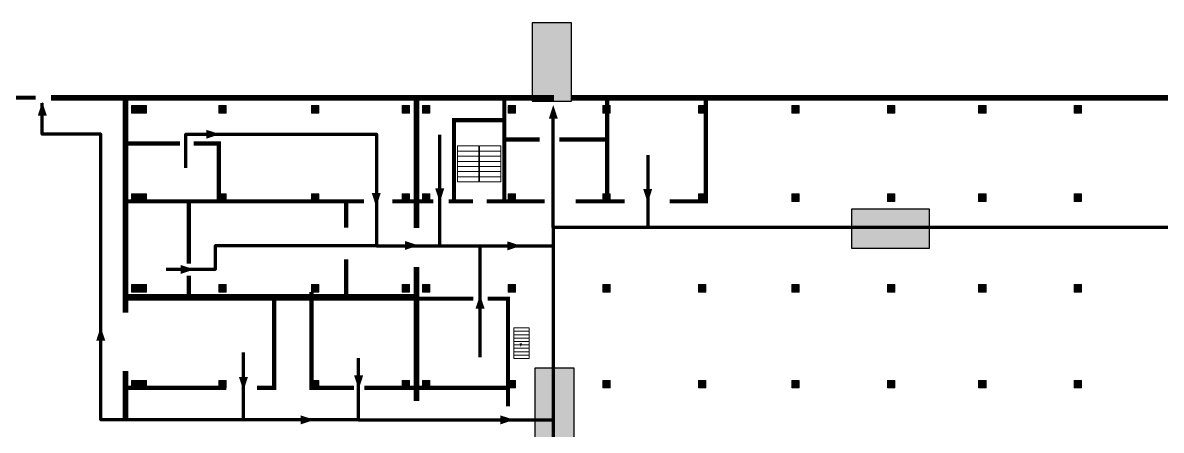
# Model space of a CAD drawing. Header units: millimetres. Extents: x 13810 to 67229, y 12374 to 21950.
# Drawn here: x 27408 to 27633.4, y 14703.8 to 14784.5 of the extents above; entities that cross this region are included whole.
import ezdxf

# ---------------------------------------------------------------- set-up
doc = ezdxf.new("R2010")
doc.units = ezdxf.units.MM
doc.layers.add('План_Штампы', color=7, linetype='Continuous')

# ---------------------------------------------------------------- blocks, each defined once
blk = doc.blocks.new('A$C32E8229D')
at = {"true_color": 0xffffff}
blk.add_hatch(color=7, dxfattribs=at).paths.add_polyline_path([(0, 0), (0, -8), (16, -8), (16, 0)])
h = blk.add_hatch(color=126)
h.paths.add_polyline_path([(0.2, -0.2), (15.8, -0.2), (15.8, -7.8), (0.2, -7.8)])
h.paths.add_polyline_path([(13.49, -2.05), (12.08, -2.05), (11.37, -2.63, 0.162397), (11.29, -2.84), (11.29, -3.63), (10.35, -3.63), (10.35, -4.05), (11.68, -4.05), (11.68, -3.48), (12.26, -4.28), (11.29, -5.1), (11.29, -6.78), (11.85, -6.78), (11.85, -5.44), (12.8, -4.64), (12.8, -5.94), (14.46, -5.94), (14.46, -5.39), (13.45, -5.39), (13.45, -3.97), (12.46, -2.59), (13.15, -2.59), (13.69, -3.34), (14.18, -3)], flags=16)
h.paths.add_polyline_path([(10.74, -1.82, 1), (11.8, -1.82, 1)], flags=16)
h.paths.add_polyline_path([(9.39, -3.59), (5.99, -3.59), (6.56, -3.03), (5.91, -3.03), (5.1, -3.83), (5.91, -4.64), (6.56, -4.64), (5.99, -4.09), (9.39, -4.09)], flags=16)
h.paths.add_polyline_path([(4.29, -1.08), (1.72, -1.08), (1.72, -6.6), (4.29, -6.6)], flags=16)
at = {"color": 126}
blk.add_lwpolyline([(16, -8), (0, -8), (0, 0), (16, 0)], close=True, dxfattribs=at)
blk = doc.blocks.new('A$C7B4425F7')
at = {"true_color": 0xffffff}
blk.add_hatch(color=7, dxfattribs=at).paths.add_polyline_path([(0, 0), (-16, 0), (-16, -8), (0, -8)])
h = blk.add_hatch(color=126)
h.paths.add_polyline_path([(-0.2, -0.2), (-15.8, -0.2), (-15.8, -7.8), (-0.2, -7.8)])
h.paths.add_polyline_path([(-11.76, -2.03), (-11.76, -3.66), (-11.17, -3.66, -0.568275), (-11.17, -6.18), (-12.58, -6.18), (-12.58, -2.03)], flags=16)
h.paths.add_polyline_path([(-13.33, -4.12, -0.495768), (-13.59, -6.18), (-15.03, -6.18), (-15.03, -2.03), (-13.59, -2.03, -0.487973)], flags=16)
h.paths.add_polyline_path([(-10.25, -2.03), (-9.48, -2.03), (-9.48, -6.18), (-10.25, -6.18)], flags=16)
h.paths.add_polyline_path([(-13.84, -3.69), (-14.24, -3.69), (-14.24, -3.03), (-13.9, -3.03, -0.692621)], flags=0)
h.paths.add_polyline_path([(-9.15, -2.03), (-8.4, -2.03), (-8.04, -3.07), (-7.68, -2.03), (-6.93, -2.03), (-7.64, -4.1), (-6.93, -6.18), (-7.68, -6.18), (-8.04, -5.14), (-8.4, -6.18), (-9.15, -6.18), (-8.44, -4.1)], flags=16)
h.paths.add_polyline_path([(-11.76, -4.46), (-11.42, -4.46, -0.692621), (-11.36, -5.12), (-11.76, -5.12)], flags=0)
h.paths.add_polyline_path([(-13.9, -5.2), (-14.24, -5.2), (-14.24, -4.55), (-13.84, -4.55, -0.708038)], flags=0)
edge = h.paths.add_edge_path(flags=16)
edge.add_ellipse((-5.51, -4.08), major_axis=(0, 2.05), ratio=0.586184, start_angle=0, end_angle=360)
edge = h.paths.add_edge_path(flags=0)
edge.add_ellipse((-5.51, -4.08), major_axis=(0, 1.14), ratio=0.454828, start_angle=0, end_angle=360)
h.paths.add_polyline_path([(-4.13, -4.96, 0.377264), (-3.48, -4.52, 0.0555), (-3.16, -2.03), (-1.66, -2.03), (-1.66, -4.96), (-0.96, -4.96), (-0.96, -7.01), (-1.75, -7.01), (-1.75, -6.18), (-3.3, -6.18), (-3.3, -7.02), (-4.13, -7.02)], flags=16)
h.paths.add_polyline_path([(-2.73, -2.91), (-2.28, -2.91), (-2.28, -4.96), (-3.05, -4.96, 0.079136)], flags=0)
at = {"color": 126}
blk.add_lwpolyline([(-16, -8), (0, -8), (0, 0), (-16, 0)], close=True, dxfattribs=at)

msp = doc.modelspace()

# ---------------------------------------------------------------- hatches: boundary and pattern name
at = {"lineweight": 0}
h = msp.add_hatch(color=256, dxfattribs=at)
h.dxf.hatch_style = 1
h.paths.add_polyline_path([(27429.52, 14768.09), (27429.52, 14766.6), (27431, 14766.6), (27431, 14768.09)])
h = msp.add_hatch(color=256, dxfattribs=at)
h.dxf.hatch_style = 1
h.paths.add_polyline_path([(27431, 14768.09), (27431, 14766.6), (27432.48, 14766.6), (27432.48, 14768.09)])
h = msp.add_hatch(color=256, dxfattribs=at)
h.dxf.hatch_style = 1
h.paths.add_polyline_path([(27446.82, 14768.09), (27446.82, 14766.6), (27448.29, 14766.6), (27448.29, 14768.09)])
h = msp.add_hatch(color=256, dxfattribs=at)
h.dxf.hatch_style = 1
h.paths.add_polyline_path([(27465.18, 14768.09), (27465.18, 14766.6), (27466.66, 14766.6), (27466.66, 14768.09)])
h = msp.add_hatch(color=256, dxfattribs=at)
h.dxf.hatch_style = 1
h.paths.add_polyline_path([(27483.1, 14768.09), (27483.1, 14766.6), (27484.57, 14766.6), (27484.57, 14768.09)])
h = msp.add_hatch(color=256, dxfattribs=at)
h.dxf.hatch_style = 1
h.paths.add_polyline_path([(27487.13, 14768.09), (27487.13, 14766.6), (27488.61, 14766.6), (27488.61, 14768.09)])
h = msp.add_hatch(color=256, dxfattribs=at)
h.dxf.hatch_style = 1
h.paths.add_polyline_path([(27504.09, 14768.09), (27504.09, 14766.6), (27505.56, 14766.6), (27505.56, 14768.09)])
h = msp.add_hatch(color=256, dxfattribs=at)
h.dxf.hatch_style = 1
h.paths.add_polyline_path([(27522.85, 14768.09), (27522.85, 14766.6), (27524.33, 14766.6), (27524.33, 14768.09)])
h = msp.add_hatch(color=256, dxfattribs=at)
h.dxf.hatch_style = 1
h.paths.add_polyline_path([(27541.8, 14768.09), (27541.8, 14766.6), (27543.28, 14766.6), (27543.28, 14768.09)])
h = msp.add_hatch(color=256, dxfattribs=at)
h.dxf.hatch_style = 1
h.paths.add_polyline_path([(27560.28, 14768.09), (27560.28, 14766.6), (27561.75, 14766.6), (27561.75, 14768.09)])
h = msp.add_hatch(color=256, dxfattribs=at)
h.dxf.hatch_style = 1
h.paths.add_polyline_path([(27579.21, 14768.09), (27579.21, 14766.6), (27580.68, 14766.6), (27580.68, 14768.09)])
h = msp.add_hatch(color=256, dxfattribs=at)
h.dxf.hatch_style = 1
h.paths.add_polyline_path([(27597.27, 14768.09), (27597.27, 14766.6), (27598.75, 14766.6), (27598.75, 14768.09)])
h = msp.add_hatch(color=256, dxfattribs=at)
h.dxf.hatch_style = 1
h.paths.add_polyline_path([(27616.2, 14768.09), (27616.2, 14766.6), (27617.67, 14766.6), (27617.67, 14768.09)])
h = msp.add_hatch(color=256, dxfattribs=at)
h.dxf.hatch_style = 1
h.paths.add_polyline_path([(27429.52, 14750.61), (27429.52, 14749.12), (27431, 14749.12), (27431, 14750.61)])
h = msp.add_hatch(color=256, dxfattribs=at)
h.dxf.hatch_style = 1
h.paths.add_polyline_path([(27431, 14750.61), (27431, 14749.12), (27432.48, 14749.12), (27432.48, 14750.61)])
h = msp.add_hatch(color=256, dxfattribs=at)
h.dxf.hatch_style = 1
h.paths.add_polyline_path([(27446.82, 14750.61), (27446.82, 14749.12), (27448.29, 14749.12), (27448.29, 14750.61)])
h = msp.add_hatch(color=256, dxfattribs=at)
h.dxf.hatch_style = 1
h.paths.add_polyline_path([(27465.18, 14750.61), (27465.18, 14749.12), (27466.66, 14749.12), (27466.66, 14750.61)])
h = msp.add_hatch(color=256, dxfattribs=at)
h.dxf.hatch_style = 1
h.paths.add_polyline_path([(27483.1, 14750.61), (27483.1, 14749.12), (27484.57, 14749.12), (27484.57, 14750.61)])
h = msp.add_hatch(color=256, dxfattribs=at)
h.dxf.hatch_style = 1
h.paths.add_polyline_path([(27487.13, 14750.61), (27487.13, 14749.12), (27488.61, 14749.12), (27488.61, 14750.61)])
h = msp.add_hatch(color=256, dxfattribs=at)
h.dxf.hatch_style = 1
h.paths.add_polyline_path([(27504.09, 14750.61), (27504.09, 14749.12), (27505.56, 14749.12), (27505.56, 14750.61)])
h = msp.add_hatch(color=256, dxfattribs=at)
h.dxf.hatch_style = 1
h.paths.add_polyline_path([(27522.85, 14750.61), (27522.85, 14749.12), (27524.33, 14749.12), (27524.33, 14750.61)])
h = msp.add_hatch(color=256, dxfattribs=at)
h.dxf.hatch_style = 1
h.paths.add_polyline_path([(27541.8, 14750.61), (27541.8, 14749.12), (27543.28, 14749.12), (27543.28, 14750.61)])
h = msp.add_hatch(color=256, dxfattribs=at)
h.dxf.hatch_style = 1
h.paths.add_polyline_path([(27560.28, 14750.61), (27560.28, 14749.12), (27561.75, 14749.12), (27561.75, 14750.61)])
h = msp.add_hatch(color=256, dxfattribs=at)
h.dxf.hatch_style = 1
h.paths.add_polyline_path([(27579.21, 14750.61), (27579.21, 14749.12), (27580.68, 14749.12), (27580.68, 14750.61)])
h = msp.add_hatch(color=256, dxfattribs=at)
h.dxf.hatch_style = 1
h.paths.add_polyline_path([(27597.27, 14750.61), (27597.27, 14749.12), (27598.75, 14749.12), (27598.75, 14750.61)])
h = msp.add_hatch(color=256, dxfattribs=at)
h.dxf.hatch_style = 1
h.paths.add_polyline_path([(27616.2, 14750.61), (27616.2, 14749.12), (27617.67, 14749.12), (27617.67, 14750.61)])
h = msp.add_hatch(color=256, dxfattribs=at)
h.dxf.hatch_style = 1
h.paths.add_polyline_path([(27429.52, 14732.65), (27429.52, 14731.16), (27431, 14731.16), (27431, 14732.65)])
h = msp.add_hatch(color=256, dxfattribs=at)
h.dxf.hatch_style = 1
h.paths.add_polyline_path([(27431, 14732.65), (27431, 14731.16), (27432.48, 14731.16), (27432.48, 14732.65)])
h = msp.add_hatch(color=256, dxfattribs=at)
h.dxf.hatch_style = 1
h.paths.add_polyline_path([(27446.82, 14732.65), (27446.82, 14731.16), (27448.29, 14731.16), (27448.29, 14732.65)])
h = msp.add_hatch(color=256, dxfattribs=at)
h.dxf.hatch_style = 1
h.paths.add_polyline_path([(27465.18, 14732.65), (27465.18, 14731.16), (27466.66, 14731.16), (27466.66, 14732.65)])
h = msp.add_hatch(color=256, dxfattribs=at)
h.dxf.hatch_style = 1
h.paths.add_polyline_path([(27483.1, 14732.65), (27483.1, 14731.16), (27484.57, 14731.16), (27484.57, 14732.65)])
h = msp.add_hatch(color=256, dxfattribs=at)
h.dxf.hatch_style = 1
h.paths.add_polyline_path([(27487.13, 14732.65), (27487.13, 14731.16), (27488.61, 14731.16), (27488.61, 14732.65)])
h = msp.add_hatch(color=256, dxfattribs=at)
h.dxf.hatch_style = 1
h.paths.add_polyline_path([(27504.09, 14732.65), (27504.09, 14731.16), (27505.56, 14731.16), (27505.56, 14732.65)])
h = msp.add_hatch(color=256, dxfattribs=at)
h.dxf.hatch_style = 1
h.paths.add_polyline_path([(27522.85, 14732.65), (27522.85, 14731.16), (27524.33, 14731.16), (27524.33, 14732.65)])
h = msp.add_hatch(color=256, dxfattribs=at)
h.dxf.hatch_style = 1
h.paths.add_polyline_path([(27541.8, 14732.65), (27541.8, 14731.16), (27543.28, 14731.16), (27543.28, 14732.65)])
h = msp.add_hatch(color=256, dxfattribs=at)
h.dxf.hatch_style = 1
h.paths.add_polyline_path([(27560.28, 14732.65), (27560.28, 14731.16), (27561.75, 14731.16), (27561.75, 14732.65)])
h = msp.add_hatch(color=256, dxfattribs=at)
h.dxf.hatch_style = 1
h.paths.add_polyline_path([(27579.21, 14732.65), (27579.21, 14731.16), (27580.68, 14731.16), (27580.68, 14732.65)])
h = msp.add_hatch(color=256, dxfattribs=at)
h.dxf.hatch_style = 1
h.paths.add_polyline_path([(27597.27, 14732.65), (27597.27, 14731.16), (27598.75, 14731.16), (27598.75, 14732.65)])
h = msp.add_hatch(color=256, dxfattribs=at)
h.dxf.hatch_style = 1
h.paths.add_polyline_path([(27616.2, 14732.65), (27616.2, 14731.16), (27617.67, 14731.16), (27617.67, 14732.65)])
h = msp.add_hatch(color=256, dxfattribs=at)
h.dxf.hatch_style = 1
h.paths.add_polyline_path([(27429.52, 14713.69), (27429.52, 14712.2), (27431, 14712.2), (27431, 14713.69)])
h = msp.add_hatch(color=256, dxfattribs=at)
h.dxf.hatch_style = 1
h.paths.add_polyline_path([(27431, 14713.69), (27431, 14712.2), (27432.48, 14712.2), (27432.48, 14713.69)])
h = msp.add_hatch(color=256, dxfattribs=at)
h.dxf.hatch_style = 1
h.paths.add_polyline_path([(27446.82, 14713.69), (27446.82, 14712.2), (27448.29, 14712.2), (27448.29, 14713.69)])
h = msp.add_hatch(color=256, dxfattribs=at)
h.dxf.hatch_style = 1
h.paths.add_polyline_path([(27465.18, 14713.69), (27465.18, 14712.2), (27466.66, 14712.2), (27466.66, 14713.69)])
h = msp.add_hatch(color=256, dxfattribs=at)
h.dxf.hatch_style = 1
h.paths.add_polyline_path([(27483.1, 14713.69), (27483.1, 14712.2), (27484.57, 14712.2), (27484.57, 14713.69)])
h = msp.add_hatch(color=256, dxfattribs=at)
h.dxf.hatch_style = 1
h.paths.add_polyline_path([(27487.13, 14713.69), (27487.13, 14712.2), (27488.61, 14712.2), (27488.61, 14713.69)])
h = msp.add_hatch(color=256, dxfattribs=at)
h.dxf.hatch_style = 1
h.paths.add_polyline_path([(27504.09, 14713.69), (27504.09, 14712.2), (27505.56, 14712.2), (27505.56, 14713.69)])
h = msp.add_hatch(color=256, dxfattribs=at)
h.dxf.hatch_style = 1
h.paths.add_polyline_path([(27522.85, 14713.69), (27522.85, 14712.2), (27524.33, 14712.2), (27524.33, 14713.69)])
h = msp.add_hatch(color=256, dxfattribs=at)
h.dxf.hatch_style = 1
h.paths.add_polyline_path([(27541.8, 14713.69), (27541.8, 14712.2), (27543.28, 14712.2), (27543.28, 14713.69)])
h = msp.add_hatch(color=256, dxfattribs=at)
h.dxf.hatch_style = 1
h.paths.add_polyline_path([(27560.28, 14713.69), (27560.28, 14712.2), (27561.75, 14712.2), (27561.75, 14713.69)])
h = msp.add_hatch(color=256, dxfattribs=at)
h.dxf.hatch_style = 1
h.paths.add_polyline_path([(27579.21, 14713.69), (27579.21, 14712.2), (27580.68, 14712.2), (27580.68, 14713.69)])
h = msp.add_hatch(color=256, dxfattribs=at)
h.dxf.hatch_style = 1
h.paths.add_polyline_path([(27597.27, 14713.69), (27597.27, 14712.2), (27598.75, 14712.2), (27598.75, 14713.69)])
h = msp.add_hatch(color=256, dxfattribs=at)
h.dxf.hatch_style = 1
h.paths.add_polyline_path([(27616.2, 14713.69), (27616.2, 14712.2), (27617.67, 14712.2), (27617.67, 14713.69)])

# ---------------------------------------------------------------- linework, layer by layer
for points, const_width in [([(27402.56, 14769.64), (27410.53, 14769.64)], 0.839), ([(27428.33, 14727.12), (27428.33, 14769.64), (27413.57, 14769.64), (27513.18, 14769.64)], 1.12), ([(27485.98, 14743.88), (27485.98, 14769.74)], 1.12), ([(27510.38, 14761.36), (27503.37, 14761.36), (27503.37, 14749.12), (27503.37, 14769.79), (27503.37, 14765.2), (27493.39, 14765.2), (27493.39, 14749.12)], 0.839), ([(27516.64, 14769.64), (27741.38, 14769.64)], 1.12), ([(27523.72, 14749.12), (27523.72, 14769.74)], 0.839), ([(27536.11, 14749.12), (27543.28, 14749.12), (27543.28, 14769.71)], 0.839), ([(27439.14, 14760.58), (27428.34, 14760.58)], 0.839), ([(27446.82, 14749.12), (27446.82, 14760.58), (27441.87, 14760.58)], 0.839), ([(27523.72, 14761.36), (27514.28, 14761.36)], 0.839), ([(27475.58, 14749.12), (27428.38, 14749.12)], 0.839), ([(27440.9, 14749.12), (27440.9, 14736.79)], 0.839), ([(27472.02, 14749.12), (27472.02, 14743.9)], 0.839), ([(27486.17, 14749.12), (27481.2, 14749.12)], 0.839), ([(27489.33, 14749.12), (27486.17, 14749.12)], 0.839), ([(27497.16, 14749.12), (27492.33, 14749.12)], 0.839), ([(27511.36, 14749.12), (27499.85, 14749.12)], 0.839), ([(27527.19, 14749.12), (27517.51, 14749.12)], 0.839), ([(27472.02, 14737.66), (27472.02, 14730.25)], 0.839), ([(27485.98, 14709.57), (27485.98, 14736.14)], 1.12), ([(27440.9, 14734.39), (27440.9, 14730.45)], 0.839), ([(27485.98, 14730.37), (27428.47, 14730.37)], 0.839), ([(27454.41, 14712.2), (27457.76, 14712.2), (27457.76, 14730.1)], 0.839), ([(27473.61, 14712.2), (27465.18, 14712.2), (27465.18, 14731.16)], 0.839), ([(27497.22, 14729.86), (27428.61, 14729.86)], 0.839), ([(27504.09, 14708.55), (27504.09, 14729.86), (27500.06, 14729.86)], 0.839), ([(27428.33, 14706.02), (27428.33, 14715.51)], 1.12), ([(27448.29, 14712.2), (27428.64, 14712.2)], 0.839), ([(27504.09, 14712.2), (27475.66, 14712.2)], 0.839)]:
    msp.add_lwpolyline(points, dxfattribs=dict(at, const_width=const_width))
at = {"color": 126, "lineweight": 100, "true_color": 0x008754}
for points in [[(27451.73, 14705.86), (27423.48, 14705.86), (27423.48, 14762.43), (27411.86, 14762.43), (27411.86, 14768.54)], [(27847.88, 14743.93), (27513.01, 14743.93), (27513.01, 14766.11)], [(27440.26, 14755.76), (27440.26, 14762.43), (27478.03, 14762.43), (27478.03, 14740.32), (27513.01, 14740.32)], [(27490.58, 14740.32), (27490.58, 14762.3)], [(27531.81, 14758.28), (27531.81, 14743.93)], [(27513.01, 14743.93), (27513.01, 14565.68)], [(27478.03, 14740.32), (27446.12, 14740.32), (27446.12, 14735.66), (27436.39, 14735.66)], [(27498.54, 14740.32), (27498.54, 14718.26)], [(27474.43, 14705.86), (27451.73, 14705.86), (27451.73, 14719.21)], [(27474.43, 14718.06), (27474.43, 14705.86), (27513.01, 14705.86)]]:
    msp.add_lwpolyline(points, dxfattribs=at)
at = {"lineweight": 0}
for points in [[(27431, 14766.6), (27429.52, 14766.6), (27429.52, 14768.09), (27431, 14768.09)], [(27432.48, 14766.6), (27431, 14766.6), (27431, 14768.09), (27432.48, 14768.09)], [(27448.29, 14766.6), (27446.82, 14766.6), (27446.82, 14768.09), (27448.29, 14768.09)], [(27466.66, 14766.6), (27465.18, 14766.6), (27465.18, 14768.09), (27466.66, 14768.09)], [(27484.57, 14766.6), (27483.1, 14766.6), (27483.1, 14768.09), (27484.57, 14768.09)], [(27488.61, 14766.6), (27487.13, 14766.6), (27487.13, 14768.09), (27488.61, 14768.09)], [(27505.56, 14766.6), (27504.09, 14766.6), (27504.09, 14768.09), (27505.56, 14768.09)], [(27524.33, 14766.6), (27522.85, 14766.6), (27522.85, 14768.09), (27524.33, 14768.09)], [(27543.28, 14766.6), (27541.8, 14766.6), (27541.8, 14768.09), (27543.28, 14768.09)], [(27561.75, 14766.6), (27560.28, 14766.6), (27560.28, 14768.09), (27561.75, 14768.09)], [(27580.68, 14766.6), (27579.21, 14766.6), (27579.21, 14768.09), (27580.68, 14768.09)], [(27598.75, 14766.6), (27597.27, 14766.6), (27597.27, 14768.09), (27598.75, 14768.09)], [(27617.67, 14766.6), (27616.2, 14766.6), (27616.2, 14768.09), (27617.67, 14768.09)], [(27498.31, 14760.1), (27494.08, 14760.1), (27494.08, 14759.08), (27498.31, 14759.08)], [(27502.7, 14760.1), (27498.47, 14760.1), (27498.47, 14759.08), (27502.7, 14759.08)], [(27498.31, 14759.08), (27494.08, 14759.08), (27494.08, 14758.06), (27498.31, 14758.06)], [(27498.31, 14758.06), (27494.08, 14758.06), (27494.08, 14757.04), (27498.31, 14757.04)], [(27502.7, 14759.08), (27498.47, 14759.08), (27498.47, 14758.06), (27502.7, 14758.06)], [(27502.7, 14758.06), (27498.47, 14758.06), (27498.47, 14757.04), (27502.7, 14757.04)], [(27498.31, 14757.04), (27494.08, 14757.04), (27494.08, 14756.02), (27498.31, 14756.02)], [(27498.31, 14756.02), (27494.08, 14756.02), (27494.08, 14755), (27498.31, 14755)], [(27502.7, 14757.04), (27498.47, 14757.04), (27498.47, 14756.02), (27502.7, 14756.02)], [(27502.7, 14756.02), (27498.47, 14756.02), (27498.47, 14755), (27502.7, 14755)], [(27498.31, 14755), (27494.08, 14755), (27494.08, 14753.98), (27498.31, 14753.98)], [(27498.31, 14753.98), (27494.08, 14753.98), (27494.08, 14752.96), (27498.31, 14752.96)], [(27502.7, 14755), (27498.47, 14755), (27498.47, 14753.98), (27502.7, 14753.98)], [(27502.7, 14753.98), (27498.47, 14753.98), (27498.47, 14752.96), (27502.7, 14752.96)], [(27431, 14749.12), (27429.52, 14749.12), (27429.52, 14750.61), (27431, 14750.61)], [(27432.48, 14749.12), (27431, 14749.12), (27431, 14750.61), (27432.48, 14750.61)], [(27448.29, 14749.12), (27446.82, 14749.12), (27446.82, 14750.61), (27448.29, 14750.61)], [(27466.66, 14749.12), (27465.18, 14749.12), (27465.18, 14750.61), (27466.66, 14750.61)], [(27484.57, 14749.12), (27483.1, 14749.12), (27483.1, 14750.61), (27484.57, 14750.61)], [(27488.61, 14749.12), (27487.13, 14749.12), (27487.13, 14750.61), (27488.61, 14750.61)], [(27505.56, 14749.12), (27504.09, 14749.12), (27504.09, 14750.61), (27505.56, 14750.61)], [(27524.33, 14749.12), (27522.85, 14749.12), (27522.85, 14750.61), (27524.33, 14750.61)], [(27543.28, 14749.12), (27541.8, 14749.12), (27541.8, 14750.61), (27543.28, 14750.61)], [(27561.75, 14749.12), (27560.28, 14749.12), (27560.28, 14750.61), (27561.75, 14750.61)], [(27580.68, 14749.12), (27579.21, 14749.12), (27579.21, 14750.61), (27580.68, 14750.61)], [(27598.75, 14749.12), (27597.27, 14749.12), (27597.27, 14750.61), (27598.75, 14750.61)], [(27617.67, 14749.12), (27616.2, 14749.12), (27616.2, 14750.61), (27617.67, 14750.61)], [(27431, 14731.16), (27429.52, 14731.16), (27429.52, 14732.65), (27431, 14732.65)], [(27432.48, 14731.16), (27431, 14731.16), (27431, 14732.65), (27432.48, 14732.65)], [(27448.29, 14731.16), (27446.82, 14731.16), (27446.82, 14732.65), (27448.29, 14732.65)], [(27466.66, 14731.16), (27465.18, 14731.16), (27465.18, 14732.65), (27466.66, 14732.65)], [(27484.57, 14731.16), (27483.1, 14731.16), (27483.1, 14732.65), (27484.57, 14732.65)], [(27488.61, 14731.16), (27487.13, 14731.16), (27487.13, 14732.65), (27488.61, 14732.65)], [(27505.56, 14731.16), (27504.09, 14731.16), (27504.09, 14732.65), (27505.56, 14732.65)], [(27524.33, 14731.16), (27522.85, 14731.16), (27522.85, 14732.65), (27524.33, 14732.65)], [(27543.28, 14731.16), (27541.8, 14731.16), (27541.8, 14732.65), (27543.28, 14732.65)], [(27561.75, 14731.16), (27560.28, 14731.16), (27560.28, 14732.65), (27561.75, 14732.65)], [(27580.68, 14731.16), (27579.21, 14731.16), (27579.21, 14732.65), (27580.68, 14732.65)], [(27598.75, 14731.16), (27597.27, 14731.16), (27597.27, 14732.65), (27598.75, 14732.65)], [(27617.67, 14731.16), (27616.2, 14731.16), (27616.2, 14732.65), (27617.67, 14732.65)], [(27508.27, 14724.08), (27505.25, 14724.08), (27505.25, 14723.4), (27508.27, 14723.4)], [(27508.27, 14723.4), (27505.25, 14723.4), (27505.25, 14722.73), (27508.27, 14722.73)], [(27508.27, 14722.73), (27505.25, 14722.73), (27505.25, 14722.06), (27508.27, 14722.06)], [(27508.27, 14722.06), (27505.25, 14722.06), (27505.25, 14721.38), (27508.27, 14721.38)], [(27508.27, 14721.38), (27505.25, 14721.38), (27505.25, 14720.71), (27508.27, 14720.71)], [(27508.27, 14720.71), (27505.25, 14720.71), (27505.25, 14720.03), (27508.27, 14720.03)], [(27508.27, 14720.03), (27505.25, 14720.03), (27505.25, 14719.36), (27508.27, 14719.36)], [(27508.27, 14719.36), (27505.25, 14719.36), (27505.25, 14718.68), (27508.27, 14718.68)], [(27508.27, 14718.68), (27505.25, 14718.68), (27505.25, 14718.01), (27508.27, 14718.01)], [(27431, 14712.2), (27429.52, 14712.2), (27429.52, 14713.69), (27431, 14713.69)], [(27432.48, 14712.2), (27431, 14712.2), (27431, 14713.69), (27432.48, 14713.69)], [(27448.29, 14712.2), (27446.82, 14712.2), (27446.82, 14713.69), (27448.29, 14713.69)], [(27466.66, 14712.2), (27465.18, 14712.2), (27465.18, 14713.69), (27466.66, 14713.69)], [(27484.57, 14712.2), (27483.1, 14712.2), (27483.1, 14713.69), (27484.57, 14713.69)], [(27488.61, 14712.2), (27487.13, 14712.2), (27487.13, 14713.69), (27488.61, 14713.69)], [(27505.56, 14712.2), (27504.09, 14712.2), (27504.09, 14713.69), (27505.56, 14713.69)], [(27524.33, 14712.2), (27522.85, 14712.2), (27522.85, 14713.69), (27524.33, 14713.69)], [(27543.28, 14712.2), (27541.8, 14712.2), (27541.8, 14713.69), (27543.28, 14713.69)], [(27561.75, 14712.2), (27560.28, 14712.2), (27560.28, 14713.69), (27561.75, 14713.69)], [(27580.68, 14712.2), (27579.21, 14712.2), (27579.21, 14713.69), (27580.68, 14713.69)], [(27598.75, 14712.2), (27597.27, 14712.2), (27597.27, 14713.69), (27598.75, 14713.69)], [(27617.67, 14712.2), (27616.2, 14712.2), (27616.2, 14713.69), (27617.67, 14713.69)]]:
    msp.add_lwpolyline(points, close=True, dxfattribs=at)
at = {"layer": 'План_Штампы', "color": 126, "true_color": 0x008754}
for points in [[(27412.76, 14766.07), (27410.97, 14766.07), (27411.85, 14768.81)], [(27513.95, 14765.48), (27512.17, 14765.48), (27513.05, 14768.22)], [(27444.32, 14761.51), (27444.33, 14763.29), (27447.06, 14762.41)], [(27477.1, 14750.77), (27478.88, 14750.77), (27478, 14748.03)], [(27489.68, 14751.68), (27491.46, 14751.67), (27490.58, 14748.94)], [(27530.85, 14751.57), (27532.64, 14751.57), (27531.76, 14748.83)], [(27483.66, 14739.5), (27483.66, 14741.28), (27486.4, 14740.4)], [(27503.96, 14739.42), (27503.97, 14741.2), (27506.7, 14740.32)], [(27439.25, 14734.75), (27439.26, 14736.53), (27442, 14735.65)], [(27499.45, 14727.87), (27497.66, 14727.87), (27498.54, 14730.61)], [(27424.33, 14721.54), (27422.55, 14721.54), (27423.43, 14724.28)], [(27473.62, 14714.65), (27475.4, 14714.65), (27474.52, 14711.91)], [(27450.8, 14714.38), (27452.59, 14714.37), (27451.71, 14711.64)], [(27463, 14704.97), (27463, 14706.76), (27465.74, 14705.88)], [(27502.55, 14704.97), (27502.55, 14706.76), (27505.29, 14705.88)]]:
    msp.add_solid(points, dxfattribs=at)
at = {"layer": 'План_Штампы'}
msp.add_solid([(27506.38, 14721.03), (27506.87, 14721.03), (27506.63, 14720.29)], dxfattribs=at)

# ---------------------------------------------------------------- block references
at = {"layer": 'План_Штампы', "xscale": 0.9680000000000002, "yscale": 0.9680000000000002, "zscale": 0.9680000000000002, "rotation": 90}
msp.add_blockref('A$C7B4425F7', (27508.89, 14784.47), dxfattribs=at)
at = {"layer": 'План_Штампы', "color": 126, "true_color": 0x008754, "xscale": -0.9680000000000002, "yscale": 0.9680000000000002, "zscale": 0.9680000000000002}
for p, rotation in [((27572.09, 14739.84), 180), ((27509.43, 14716.1), 90)]:
    msp.add_blockref('A$C32E8229D', p, dxfattribs=dict(at, rotation=rotation))

doc.saveas('drawing.dxf')
